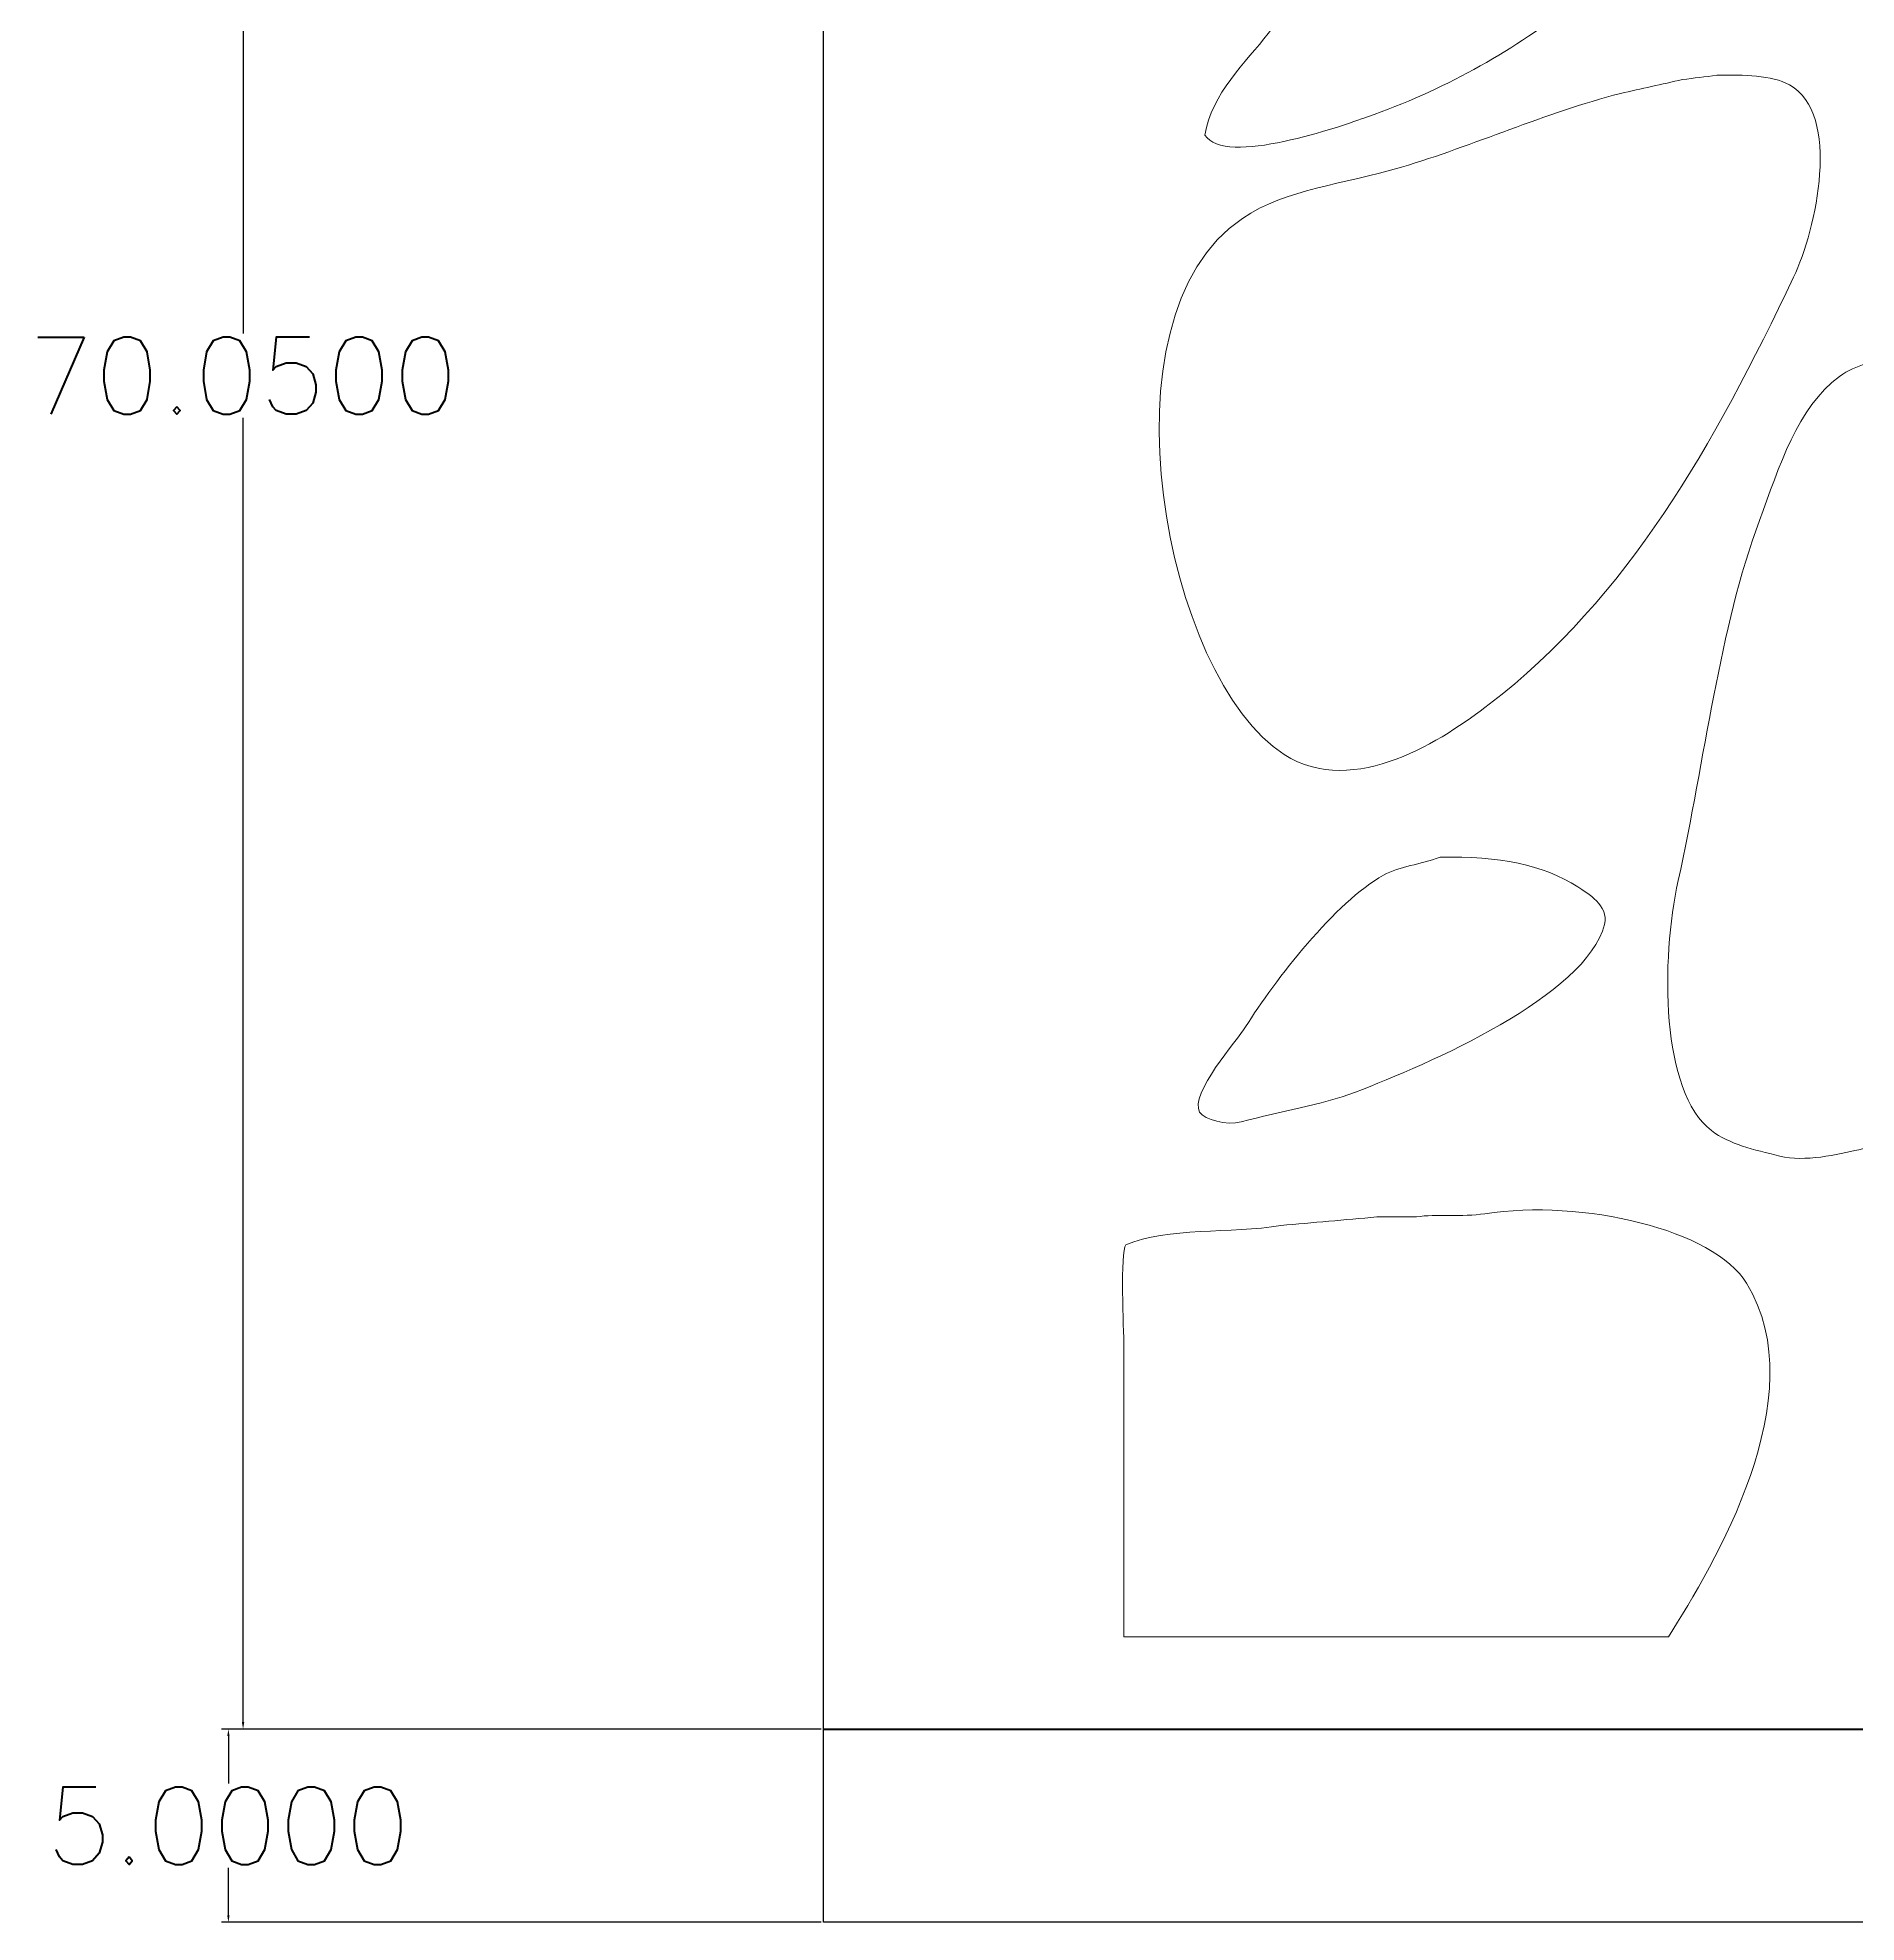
# Model space of a CAD drawing. Header units: inches. Extents: x 418 to 810, y -159 to 149.
# Drawn here: x 504.35 to 551.4, y 53.43 to 102.2 of the extents above; entities that cross this region are included whole.
import ezdxf

# ---------------------------------------------------------------- set-up
doc = ezdxf.new("R2010")
doc.units = ezdxf.units.IN
doc.header["$LTSCALE"] = 0.2
doc.header["$MEASUREMENT"] = 0
doc.layers.add('Layer 1', color=7, linetype='Continuous')
doc.styles.get("Standard").update_dxf_attribs({"font": 'txt.shx', "height": 2})
doc.dimstyles.get("Standard").update_dxf_attribs({"dimtxt": 0.18, "dimasz": 0.18, "dimexe": 0.18, "dimexo": 0.0625, "dimgap": 0.09, "dimtad": 0, "dimtih": 1, "dimtoh": 1, "dimdec": 4, "dimzin": 0, "dimdsep": 46, "dimtxsty": 'Standard', "dimcen": 0.09, "dimadec": 0, "dimazin": 0, "dimtfac": 1, "dimtdec": 4, "dimtofl": 0, "dimtmove": 0, "dimatfit": 3, "dimfxl": 1, "dimtolj": 1, "dimtzin": 0, "dimarcsym": 0})

# ---------------------------------------------------------------- blocks, each defined once
blk = doc.blocks.new('sfsd')
at = {"layer": 'Layer 1', "lineweight": 0}
for points, knots in [([(-16.035, -306.159), (-14.568, -306.141), (-11.501, -306.568), (-11.806, -308.011), (-11.933, -308.608), (-12.521, -309.063), (-12.94, -309.393), (-14.4, -310.544), (-16.184, -311.538), (-18.108, -312.212), (-18.767, -312.443), (-21.801, -313.515), (-22.309, -312.682), (-22.147, -311.615), (-21.238, -310.783), (-20.678, -310.056), (-19.741, -308.839), (-18.86, -307.417), (-17.5, -306.629), (-17.062, -306.375), (-16.549, -306.367), (-16.035, -306.159)], [0, 0, 0, 0, 1, 1, 1, 2, 2, 2, 3, 3, 3, 4, 4, 4, 5, 5, 5, 6, 6, 6, 7, 7, 7, 7]), ([(-9.07, -311.134), (-8.358, -311.117), (-7.654, -311.129), (-7.191, -311.383), (-5.831, -312.129), (-6.498, -315.132), (-7.08, -316.357), (-9.143, -320.698), (-11.351, -324.641), (-14.957, -327.412), (-16.12, -328.306), (-18.442, -329.868), (-20.263, -328.711), (-23.341, -326.757), (-25.155, -317.395), (-21.341, -314.837), (-20.184, -314.061), (-18.763, -313.97), (-17.223, -313.511), (-15.356, -312.954), (-13.52, -312.109), (-11.558, -311.604), (-11.023, -311.484), (-10.489, -311.364), (-9.955, -311.244), (-9.66, -311.208), (-9.365, -311.171), (-9.07, -311.134)], [0, 0, 0, 0, 1, 1, 1, 2, 2, 2, 3, 3, 3, 4, 4, 4, 5, 5, 5, 6, 6, 6, 7, 7, 7, 8, 8, 8, 9, 9, 9, 9]), ([(-4.427, -318.32), (-0.087, -318.245), (3.49, -322.5), (4.914, -325.478), (5.495, -326.692), (5.993, -328.448), (5.55, -330.148), (4.699, -333.416), (1.77, -335.742), (-0.917, -337.224), (-2.268, -337.968), (-3.663, -338.528), (-5.395, -338.937), (-5.931, -339.064), (-6.8, -339.262), (-7.44, -339.103), (-8.134, -338.931), (-8.726, -338.805), (-9.209, -338.44), (-10.512, -337.451), (-10.52, -334.034), (-10.065, -331.973), (-9.369, -328.813), (-9.009, -325.472), (-7.965, -322.659), (-7.445, -321.259), (-6.997, -319.732), (-5.892, -318.928), (-5.451, -318.607), (-4.987, -318.563), (-4.427, -318.32)], [0, 0, 0, 0, 1, 1, 1, 2, 2, 2, 3, 3, 3, 4, 4, 4, 5, 5, 5, 6, 6, 6, 7, 7, 7, 8, 8, 8, 9, 9, 9, 10, 10, 10, 10]), ([(-16.228, -331.365), (-14.678, -331.345), (-13.577, -331.553), (-12.663, -332.138), (-12.416, -332.297), (-11.852, -332.624), (-11.972, -333.106), (-12.436, -334.957), (-16.555, -336.737), (-18.412, -337.445), (-19.337, -337.797), (-20.336, -337.936), (-21.369, -338.219), (-21.746, -338.321), (-22.328, -338.158), (-22.447, -337.97), (-22.719, -337.495), (-21.469, -336.095), (-21.258, -335.759), (-20.503, -334.552), (-18.925, -332.516), (-17.693, -331.834), (-17.248, -331.588), (-16.756, -331.573), (-16.228, -331.365)], [0, 0, 0, 0, 1, 1, 1, 2, 2, 2, 3, 3, 3, 4, 4, 4, 5, 5, 5, 6, 6, 6, 7, 7, 7, 8, 8, 8, 8]), ([(-24.409, -351.54), (-24.409, -349.034), (-24.409, -346.528), (-24.409, -344.022), (-24.409, -343.594), (-24.514, -341.582), (-24.354, -341.397), (-23.289, -340.937), (-21.633, -341.118), (-20.346, -340.899), (-19.517, -340.826), (-18.688, -340.752), (-17.859, -340.678), (-17.518, -340.678), (-17.177, -340.678), (-16.836, -340.678), (-16.34, -340.589), (-15.661, -340.687), (-15.068, -340.595), (-12.549, -340.208), (-9.144, -341.003), (-8.296, -342.392), (-6.508, -345.323), (-9.155, -349.693), (-10.314, -351.54), (-15.012, -351.54), (-19.711, -351.54), (-24.409, -351.54)], [0, 0, 0, 0, 1, 1, 1, 2, 2, 2, 3, 3, 3, 4, 4, 4, 5, 5, 5, 6, 6, 6, 7, 7, 7, 8, 8, 8, 9, 9, 9, 9])]:
    blk.add_open_spline(points, degree=3, knots=knots, dxfattribs=at)
blk = doc.blocks.new('*D6')
at = {"color": 0, "lineweight": -2, "transparency": 16777216}
for p, q in [((524.62, 58.427), (509.108, 58.427)), ((509.288, 58.247), (509.288, 57.017)), ((509.288, 53.607), (509.288, 54.837)), ((524.62, 53.427), (509.108, 53.427))]:
    blk.add_line(p, q, dxfattribs=at)
at = {"color": 0, "lineweight": 100, "transparency": 16777216}
for points in [[(509.258, 58.247), (509.318, 58.247), (509.288, 58.427)], [(509.258, 53.607), (509.318, 53.607), (509.288, 53.427)]]:
    blk.add_solid(points, dxfattribs=at)
at = {"layer": 'Defpoints', "color": 0, "lineweight": 100, "transparency": 16777216}
for p in [(509.288, 58.427), (524.683, 58.427), (524.683, 53.427)]:
    blk.add_point(p, dxfattribs=at)
at = {"color": 0, "transparency": 16777216, "insert": (509.288, 55.927), "char_height": 2, "attachment_point": 5}
blk.add_mtext('\\A1;5.0000', dxfattribs=at)
blk = doc.blocks.new('*D7')
at = {"color": 0, "lineweight": -2, "transparency": 16777216}
for p, q in [((524.62, 128.477), (509.488, 128.477)), ((509.668, 128.297), (509.668, 94.542)), ((509.668, 58.607), (509.668, 92.362)), ((524.62, 58.427), (509.488, 58.427))]:
    blk.add_line(p, q, dxfattribs=at)
at = {"color": 0, "lineweight": 100, "transparency": 16777216}
for points in [[(509.638, 128.297), (509.698, 128.297), (509.668, 128.477)], [(509.638, 58.607), (509.698, 58.607), (509.668, 58.427)]]:
    blk.add_solid(points, dxfattribs=at)
at = {"layer": 'Defpoints', "color": 0, "lineweight": 100, "transparency": 16777216}
for p in [(524.683, 128.477), (509.668, 58.427), (524.683, 58.427)]:
    blk.add_point(p, dxfattribs=at)
at = {"color": 0, "transparency": 16777216, "insert": (509.668, 93.452), "char_height": 2, "attachment_point": 5}
blk.add_mtext('\\A1;70.0500', dxfattribs=at)
blk = doc.blocks.new('*D9')
at = {"color": 0, "lineweight": -2, "transparency": 16777216}
for p, q in [((524.683, 133.49), (524.683, 147.946)), ((690.183, 93.49), (690.183, 147.946)), ((524.863, 147.766), (601.176, 147.766)), ((690.003, 147.766), (613.689, 147.766))]:
    blk.add_line(p, q, dxfattribs=at)
at = {"color": 0, "lineweight": 100, "transparency": 16777216}
for points in [[(524.863, 147.796), (524.863, 147.736), (524.683, 147.766)], [(690.003, 147.796), (690.003, 147.736), (690.183, 147.766)]]:
    blk.add_solid(points, dxfattribs=at)
at = {"layer": 'Defpoints', "color": 0, "lineweight": 100, "transparency": 16777216}
for p in [(690.183, 147.766), (524.683, 133.427), (690.183, 93.427)]:
    blk.add_point(p, dxfattribs=at)
at = {"color": 0, "transparency": 16777216, "insert": (607.433, 147.766), "char_height": 2, "attachment_point": 5}
blk.add_mtext('\\A1;165.5000', dxfattribs=at)

msp = doc.modelspace()

# ---------------------------------------------------------------- linework, layer by layer
at = {"color": 1}
msp.add_lwpolyline([(524.68257, 133.42731), (650.18257, 133.42731, -1), (650.18257, 53.42731), (524.68257, 53.42731)], format="xyb", close=True, dxfattribs=at)
at = {"color": 1, "lineweight": 100}
msp.add_lwpolyline([(524.68257, 58.42731), (529.68257, 58.42731), (650.18257, 58.42731, 1), (650.18257, 128.42731), (529.68257, 128.42731), (524.68257, 128.47728)], format="xyb", dxfattribs=at)

# ---------------------------------------------------------------- block references
at = {"color": 1}
msp.add_blockref('sfsd', (556.86347, 412.35868), dxfattribs=at)

# ---------------------------------------------------------------- dimensions: what is measured, and where the dimension line sits
dim = msp.add_linear_dim(base=(690.18257, 147.7657), p1=(524.68257, 133.42731), p2=(690.18257, 93.42731), dimstyle='Standard')
dim.commit()
dim.dimension.update_dxf_attribs({"geometry": '*D9', "text_midpoint": (607.43257, 147.7657)})
for base, p1, picture, middle in [((509.66828, 58.42731), (524.68257, 128.47728), '*D7', (509.66828, 93.45229)), ((509.28828, 58.42731), (524.68257, 53.42731), '*D6', (509.28828, 55.92731))]:
    dim = msp.add_linear_dim(base=base, p1=p1, p2=(524.68257, 58.42731), angle=90, dimstyle='Standard', override={"dimtxsty": 'Standard'})
    dim.commit()
    dim.dimension.update_dxf_attribs({"geometry": picture, "text_midpoint": middle})

doc.saveas('drawing.dxf')
